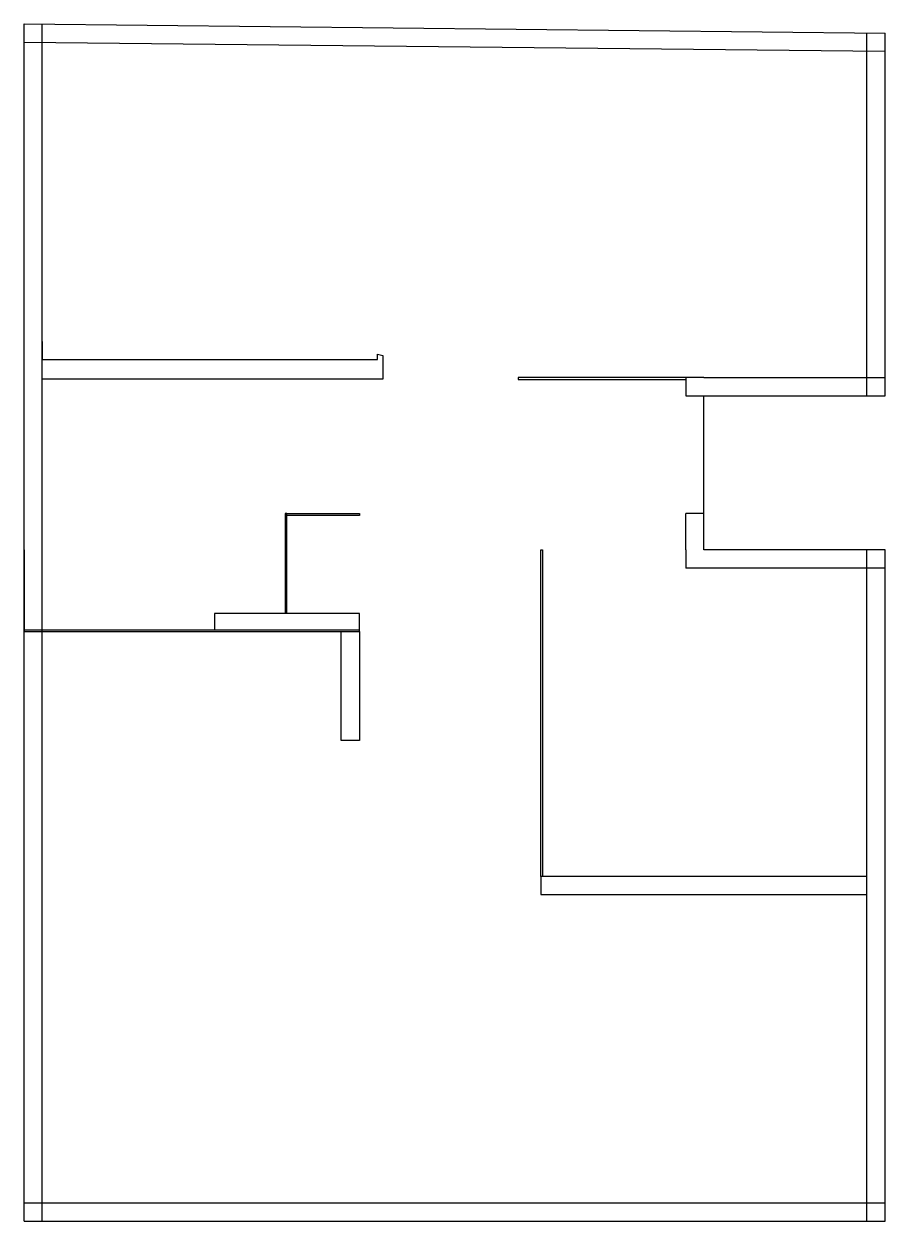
# Model space of a CAD drawing. Header units: millimetres. Extents: x 2250 to 2509, y 2238 to 2752.
# Drawn here: x 2250.12 to 2254.87, y 2237.83 to 2244.43 of the extents above.
import ezdxf

# ---------------------------------------------------------------- set-up
doc = ezdxf.new("R2010")
doc.units = ezdxf.units.MM
doc.layers.add('MUROS', color=160, linetype='Continuous')

msp = doc.modelspace()

# ---------------------------------------------------------------- linework, layer by layer
at = {"layer": 'MUROS'}
for p, q in [((2250.1193, 2243.377), (2250.1193, 2244.427)), ((2250.1193, 2244.427), (2254.8693, 2244.377)), ((2250.2193, 2243.377), (2250.2193, 2244.427)), ((2254.7693, 2243.377), (2254.7693, 2244.377)), ((2254.8693, 2243.377), (2254.8693, 2244.377)), ((2250.1182, 2244.327), (2254.8682, 2244.277)), ((2250.1193, 2242.677), (2250.1193, 2243.377)), ((2250.1193, 2242.677), (2250.1193, 2243.377)), ((2250.1193, 2242.677), (2250.1193, 2243.377)), ((2250.2193, 2242.677), (2250.2193, 2243.377)), ((2254.7693, 2242.677), (2254.7693, 2243.377)), ((2254.8693, 2242.677), (2254.8693, 2243.377)), ((2250.1193, 2241.877), (2250.1193, 2242.677)), ((2250.2193, 2241.877), (2250.2193, 2242.677)), ((2250.2193, 2242.677), (2250.2193, 2242.577)), ((2254.7693, 2242.377), (2254.7693, 2242.677)), ((2254.8693, 2242.377), (2254.8693, 2242.677)), ((2250.2193, 2242.577), (2252.0693, 2242.577)), ((2252.0693, 2242.577), (2252.0693, 2242.607)), ((2252.0693, 2242.607), (2252.0982, 2242.5989)), ((2252.0982, 2242.5989), (2252.0982, 2242.5689)), ((2252.0982, 2242.5689), (2252.0982, 2242.4689)), ((2252.0982, 2242.4689), (2250.2193, 2242.4689)), ((2253.7693, 2242.477), (2252.8443, 2242.477)), ((2252.8443, 2242.477), (2252.8443, 2242.467)), ((2252.8443, 2242.467), (2253.7693, 2242.467)), ((2253.8693, 2242.477), (2253.7693, 2242.477)), ((2253.7693, 2242.477), (2253.7693, 2242.377)), ((2253.8693, 2242.477), (2254.8693, 2242.477)), ((2253.7693, 2242.377), (2253.8693, 2242.377)), ((2253.8693, 2241.727), (2253.8693, 2242.377)), ((2253.8693, 2242.377), (2254.8693, 2242.377)), ((2250.1193, 2241.527), (2250.1193, 2241.877)), ((2250.2193, 2241.527), (2250.2193, 2241.877)), ((2251.5693, 2241.727), (2251.5593, 2241.727)), ((2251.5593, 2241.727), (2251.5593, 2241.717)), ((2251.5693, 2241.717), (2251.5593, 2241.717)), ((2251.5593, 2241.717), (2251.5593, 2241.177)), ((2251.5693, 2241.177), (2251.5693, 2241.727)), ((2251.5693, 2241.727), (2251.9693, 2241.727)), ((2251.9693, 2241.717), (2251.5693, 2241.717)), ((2251.9693, 2241.727), (2251.9693, 2241.717)), ((2253.7693, 2241.527), (2253.7693, 2241.727)), ((2253.8693, 2241.727), (2253.7693, 2241.727)), ((2253.8693, 2241.527), (2253.8693, 2241.727)), ((2250.1193, 2240.427), (2250.1193, 2241.527)), ((2250.1193, 2241.527), (2250.1193, 2241.077)), ((2250.2193, 2240.427), (2250.2193, 2241.527)), ((2252.9693, 2239.727), (2252.9693, 2241.527)), ((2252.9693, 2241.527), (2252.9793, 2241.527)), ((2252.9793, 2241.527), (2252.9793, 2239.727)), ((2253.7693, 2241.527), (2253.7693, 2241.427)), ((2254.8693, 2241.527), (2253.8693, 2241.527)), ((2254.7693, 2240.427), (2254.7693, 2241.527)), ((2254.8693, 2240.427), (2254.8693, 2241.527)), ((2253.8693, 2241.427), (2253.7693, 2241.427)), ((2254.8693, 2241.427), (2253.8693, 2241.427)), ((2251.9693, 2241.177), (2251.1693, 2241.177)), ((2251.1693, 2241.177), (2251.1693, 2241.087)), ((2251.9693, 2241.177), (2251.5693, 2241.177)), ((2251.9693, 2241.077), (2251.9693, 2241.177)), ((2250.1193, 2241.087), (2251.9693, 2241.087)), ((2250.1193, 2241.077), (2251.9693, 2241.077)), ((2251.8693, 2240.477), (2251.8693, 2241.077)), ((2251.9693, 2241.077), (2251.9693, 2240.777)), ((2251.9693, 2240.777), (2251.9693, 2240.477)), ((2251.9693, 2240.477), (2251.8693, 2240.477)), ((2250.1193, 2239.727), (2250.1193, 2240.427)), ((2250.2193, 2239.727), (2250.2193, 2240.427)), ((2254.7693, 2239.727), (2254.7693, 2240.427)), ((2254.8693, 2239.727), (2254.8693, 2240.427)), ((2250.1193, 2239.127), (2250.1193, 2239.727)), ((2250.2193, 2239.127), (2250.2193, 2239.727)), ((2254.7693, 2239.727), (2252.9693, 2239.727)), ((2252.9693, 2239.727), (2252.9693, 2239.627)), ((2254.7693, 2239.127), (2254.7693, 2239.727)), ((2254.8693, 2239.127), (2254.8693, 2239.727)), ((2252.9693, 2239.627), (2254.7693, 2239.627)), ((2250.1193, 2238.427), (2250.1193, 2239.127)), ((2250.2193, 2238.427), (2250.2193, 2239.127)), ((2254.7693, 2238.427), (2254.7693, 2239.127)), ((2254.8693, 2238.427), (2254.8693, 2239.127)), ((2250.1193, 2237.827), (2250.1193, 2238.427)), ((2250.2193, 2237.827), (2250.2193, 2238.427)), ((2254.7693, 2237.827), (2254.7693, 2238.427)), ((2254.8693, 2237.827), (2254.8693, 2238.427)), ((2250.1193, 2237.927), (2254.8693, 2237.927)), ((2250.1193, 2237.827), (2254.8693, 2237.827))]:
    msp.add_line(p, q, dxfattribs=at)

doc.saveas('drawing.dxf')
